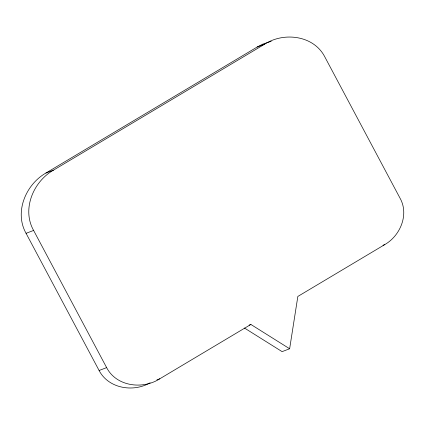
<?xml version="1.0" encoding="UTF-8"?>
<svg xmlns="http://www.w3.org/2000/svg" width="425" height="425" viewBox="0 0 425 425"><rect width="100%" height="100%" fill="white"/><g stroke="black" fill="none" stroke-linecap="round" stroke-linejoin="round"><path stroke-width="0.64" d="M289.638 348.76L297.845 296.443L384.763 244.598C400.249 235.779 409.259 214.503 400.042 198.199L324.753 56.78C313.682 35.339 283.831 31.747 264.701 44.157L53.449 170.165C33.325 181.624 21.627 209.265 33.607 230.44L106.632 367.614C116.434 386.596 142.858 389.773 159.795 378.787L250.877 324.456L289.638 348.76L282.104 351.634L244.465 328.036M271.23 41.315L262.618 44.195L257.168 47.032L45.916 173.039C25.792 184.498 14.089 212.144 26.068 233.32L99.099 370.488C108.439 388.593 133.381 392.594 150.115 382.776M257.168 47.032L264.701 44.157M45.916 173.039L53.449 170.165M26.068 233.32L33.607 230.44M383.021 245.262L384.763 244.598M99.099 370.488L106.632 367.614M249.135 325.12L250.877 324.456M156.894 379.892L159.795 378.787"/></g></svg>
